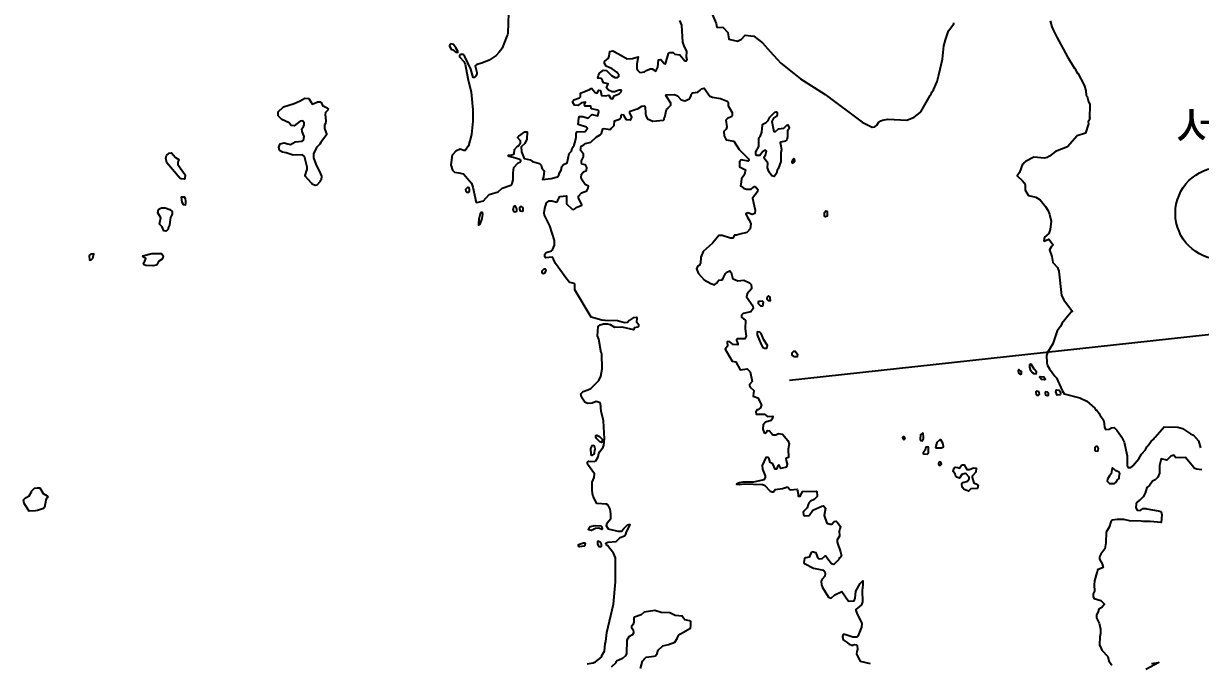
# Model space of a CAD drawing. Header units: millimetres. Extents: x -954552 to 1497340, y -301250 to 736091.
# Drawn here: x 124148 to 155975, y 330400 to 347717 of the extents above; entities that cross this region are included whole.
import ezdxf
from ezdxf.enums import TextEntityAlignment as Align

# ---------------------------------------------------------------- set-up
doc = ezdxf.new("R2010")
doc.units = ezdxf.units.MM
for name, color, linetype in [('2121', 7, 'Continuous'), ('2122', 7, 'Continuous'), ('AWS', 4, 'Continuous'), ('AWS명', 2, 'Continuous'), ('티센', 6, 'Continuous')]:
    doc.layers.add(name, color=color, linetype=linetype)
doc.styles.get("Standard").update_dxf_attribs({"font": ''})
doc.styles.get('Standard').set_extended_font_data('Gulim')

msp = doc.modelspace()

# ---------------------------------------------------------------- linework, layer by layer
at = {"layer": '2121', "color": 7}
for points in [[(137276, 348270), (137245, 347452), (137239, 347415), (137214, 347375), (137089, 347053), (137057, 346994), (137000, 346932), (136930, 346854), (136740, 346721), (136740, 346721), (136539, 346644), (136402, 346606), (136365, 346571), (136402, 346396), (136402, 346352), (136378, 346289), (136343, 346252), (136308, 346252), (136240, 346484), (136084, 346827), (136033, 346883), (135963, 346875), (135934, 346846), (135934, 346814), (136052, 346693), (136091, 346613), (136159, 346227), (136253, 345859), (136302, 345377), (136302, 345072), (136265, 344715), (136184, 344403), (136091, 344284), (136091, 344284), (136056, 344284), (135957, 344316), (135839, 344259), (135739, 344153), (135701, 343892), (135751, 343749), (135801, 343699), (135916, 343681), (136046, 343653), (136260, 343394), (136295, 343292), (136384, 342875), (136442, 342879), (136585, 342916), (136740, 343088), (136984, 343166), (137096, 343260), (137328, 343341), (137359, 343392), (137390, 343491), (137391, 343673), (137408, 343823), (137528, 343944), (137572, 343963), (137596, 343997), (137596, 344016), (137571, 344035), (137455, 344076), (137354, 344099), (137282, 344118), (137251, 344140), (137265, 344157), (137311, 344151), (137355, 344161), (137415, 344191), (137421, 344310), (137505, 344395), (137524, 344401), (137524, 344401), (137583, 344485), (137590, 344541), (137508, 344629), (137540, 344673), (137703, 344784), (137765, 344785), (137759, 344584), (137708, 344472), (137608, 344379), (137615, 344247), (137690, 344066), (137853, 344028), (137915, 343979), (138100, 343926), (138100, 343926), (138143, 343886), (138167, 343799), (138224, 343731), (138205, 343569), (138183, 343492), (138183, 343492), (138421, 343523), (138589, 343573), (138627, 343610), (138640, 343673), (138689, 343748), (138702, 343848), (138746, 343898), (138852, 343947), (138902, 344198), (138964, 344260), (138983, 344344), (139039, 344423), (139078, 344555), (139092, 344641), (139089, 344760), (139114, 344788), (139339, 344792), (139395, 344888), (139376, 344910), (139151, 344985), (139164, 345154), (139183, 345197), (139277, 345203), (139420, 345160), (139508, 345248), (139527, 345254), (139682, 345222), (139707, 345338), (139683, 345368), (139508, 345410), (139495, 345425), (139489, 345485), (139332, 345479), (139320, 345528), (139345, 345591), (139238, 345572), (139139, 345500), (139051, 345510), (139001, 345584), (139003, 345617), (139032, 345650), (139183, 345703), (139214, 345735), (139207, 345828), (139207, 345828), (139451, 345929), (139495, 345963), (139520, 345960), (139607, 345847), (139657, 345835), (139707, 345910), (139751, 345906), (139776, 345769), (139875, 345764), (139976, 345778), (140026, 345691), (140082, 345679), (140119, 345757), (140257, 345816), (140313, 345866), (140319, 345901), (140301, 345916), (140260, 345912), (140131, 345872), (140063, 345872), (139963, 345910), (139913, 345979), (139957, 346081), (139832, 346110), (139807, 346175), (139770, 346225), (139682, 346240), (139694, 346322), (139726, 346378), (139832, 346453), (139914, 346447), (139914, 346447), (140044, 346315), (140138, 346259), (140213, 346256), (140244, 346279), (140251, 346325), (140194, 346397), (140063, 346490), (139901, 346562), (139863, 346634), (139863, 346685), (139963, 346784), (139988, 346834), (140000, 346959), (140000, 346959), (140086, 346975), (140237, 346897), (140476, 346766), (140617, 346775), (140769, 346819), (140732, 346622), (140737, 346491), (140755, 346455), (140807, 346397), (140841, 346388), (140944, 346409), (140998, 346447), (141094, 346491), (141150, 346488), (141250, 346429), (141300, 346535), (141319, 346738), (141381, 346747), (141469, 346632), (141500, 346616), (141512, 346629), (141594, 346907), (141625, 346935), (141672, 346937), (141712, 346929), (141762, 346891), (141900, 346872), (142031, 346709), (142080, 346704), (142093, 346747), (142080, 346804), (142087, 346972), (142024, 347082), (142024, 347082), (141974, 347209), (141974, 347209), (141949, 347675), (141900, 347800)], [(142774, 347966), (142877, 347716), (142893, 347622), (143067, 347607), (143197, 347477), (143223, 347295), (143458, 347243), (143562, 347295), (143666, 347399), (143900, 347373), (144134, 347191), (144342, 346957), (144628, 346645), (144980, 346363), (145155, 346218), (145829, 345794), (146823, 345049), (147098, 344912), (147166, 344922), (147223, 344968), (147273, 345043), (147330, 345080), (147379, 345100), (147523, 345130), (148035, 345106), (148235, 345187), (148398, 345312), (148410, 345325), (148665, 345769), (148684, 345787), (148709, 345856), (148752, 345925), (148854, 346152), (148903, 346331), (148996, 346749), (149034, 347112), (149078, 347279), (149159, 347518), (149303, 347712), (149303, 347736)], [(151908, 347792), (151960, 347624), (151995, 347547), (152089, 347344), (152376, 346812), (152561, 346516), (152578, 346505), (152641, 346376), (152657, 346370), (152832, 346051), (152876, 345907), (152889, 345769), (152908, 345744), (152945, 345595), (152982, 345538), (152984, 345477), (152977, 345188), (152989, 345166), (152971, 345164), (152971, 345107), (152939, 345058), (152946, 345001), (152871, 344748), (152871, 344748), (152645, 344676), (152645, 344676), (152377, 344376), (152058, 344258), (151890, 344126), (151834, 344095), (151758, 344078), (151471, 344101), (151242, 343986), (151196, 343951), (151190, 343932), (151159, 343914), (151084, 343682), (151021, 343595), (151165, 343458), (151207, 343405), (151234, 343352), (151234, 343208), (151322, 343063), (151522, 343017), (151639, 342950), (151784, 342770), (151847, 342668), (151893, 342554), (151934, 342370), (151909, 342139), (151878, 342039), (151759, 341939), (151740, 341840), (151765, 341837), (151872, 341884), (151991, 341728), (151945, 341679), (151897, 341596), (151960, 341415), (151984, 341252), (152109, 341112), (152147, 341015), (152222, 340359), (152279, 340240), (152517, 339927), (152517, 339927), (152486, 339915), (152423, 339847), (152231, 339596), (152191, 339516), (152104, 339404), (151985, 339047), (151842, 338816), (151816, 338735), (151825, 338539), (151842, 338460), (151891, 338376), (152038, 338171), (152079, 338129), (152232, 337787), (152294, 337693), (152710, 337586), (152904, 337498), (153118, 337306), (153151, 337257), (153169, 337251), (153235, 337167), (153260, 337113), (153341, 336998), (153341, 336980), (153360, 336948), (153374, 336889), (153379, 336792), (153410, 336729), (153503, 336736), (153567, 336780), (153567, 336780), (153642, 336786), (153710, 336711), (153842, 336533), (153910, 336386), (153991, 336017), (153991, 335750), (154010, 335715), (154029, 335705), (154091, 335705), (154171, 335762), (154179, 335793), (154192, 335805), (154313, 335935), (154384, 336061), (154485, 336182), (154522, 336261), (154560, 336299), (154646, 336414), (154712, 336470), (154724, 336498), (154755, 336520), (154816, 336599), (154992, 336807), (154992, 336807), (154992, 336807), (155365, 336799), (155491, 336755), (155710, 336615), (155784, 336580), (155922, 336421), (155978, 336237)], [(156016, 335644), (155866, 335662), (155802, 335684), (155787, 335715), (155571, 335975), (155448, 335966), (155297, 335977), (155259, 336037), (155178, 336011), (155066, 335905), (154916, 335936), (154866, 335756), (154872, 335737), (154866, 335549), (154823, 335443), (154748, 335368), (154678, 335334), (154597, 335212), (154522, 335162), (154477, 335012), (154429, 334906), (154330, 334810), (154310, 334803), (154286, 334780), (154235, 334719), (154229, 334612), (154260, 334553), (154342, 334541), (154423, 334593), (154498, 334596), (154523, 334581), (154828, 334532), (154828, 334532), (154900, 334511), (154917, 334500), (154929, 334425), (154914, 334219), (154914, 334219), (154914, 334219), (154614, 334245), (154424, 334243), (154373, 334255), (154054, 334262), (153904, 334300), (153727, 334295), (153591, 334278), (153548, 334231), (153510, 334093), (153423, 333956), (153417, 333662), (153386, 333500), (153285, 333360), (153248, 333288), (153248, 333225), (153317, 333097), (153342, 333000), (153192, 332931), (153186, 332875), (153174, 332863), (153111, 332632), (153104, 332531), (153104, 332531), (153111, 332356), (153074, 332288), (153074, 332206), (153099, 332154), (153280, 332107), (153380, 332004), (153305, 331913), (153224, 331869), (153206, 331803), (153162, 331707), (153162, 331638), (153237, 331488), (153274, 331332), (153276, 331209), (153257, 331121), (153249, 330906), (153287, 330804), (153312, 330764), (153474, 330589), (153499, 330470), (153580, 330351)], [(154649, 330395), (154853, 330425), (154499, 330239)]]:
    msp.add_lwpolyline(points, dxfattribs=at)
at = {"layer": '2122', "color": 7}
for points in [[(135840, 347063), (135777, 347152), (135703, 347167), (135677, 347152), (135665, 347108), (135721, 347014), (135753, 347005), (135840, 346946), (135896, 346933), (135896, 346970), (135840, 347063), (135840, 347063)], [(139387, 330394), (139549, 330413), (139619, 330441), (139774, 330573), (139797, 330632), (139855, 330729), (139880, 330930), (139897, 330994), (139923, 331235), (140098, 332004), (140154, 332609), (140154, 333259), (140100, 333384), (139942, 333593), (139904, 333624), (139898, 333652), (139948, 333684), (140172, 333703), (140172, 333703), (140285, 333809), (140404, 333858), (140434, 333899), (140453, 333962), (140554, 334156), (140547, 334165), (140547, 334165), (140471, 334144), (140366, 334033), (140366, 334021), (140335, 333999), (140335, 333987), (140310, 333971), (140229, 333971), (139966, 334036), (139916, 334121), (139929, 334202), (140029, 334327), (140032, 334451), (140016, 334577), (139954, 334680), (139910, 334714), (139648, 334733), (139554, 334914), (139535, 335004), (139529, 335102), (139529, 335308), (139578, 335437), (139585, 335532), (139397, 335795), (139397, 335845), (139435, 335873), (139598, 335867), (139624, 335888), (139685, 335995), (139706, 336092), (139730, 336140), (139730, 336140), (139822, 336252), (139843, 336311), (139856, 336476), (139835, 336963), (139772, 337226), (139754, 337438), (139741, 337454), (139741, 337454), (139638, 337485), (139523, 337447), (139401, 337435), (139325, 337469), (139240, 337603), (139220, 337699), (139278, 337764), (139412, 337809), (139491, 337838), (139703, 338057), (139759, 338175), (139796, 338375), (139784, 338775), (139772, 338806), (139709, 339175), (139671, 339268), (139690, 339518), (139740, 339566), (139828, 339593), (139940, 339594), (140009, 339575), (140127, 339500), (140327, 339512), (140639, 339441), (140658, 339450), (140671, 339488), (140768, 339514), (140789, 339528), (140789, 339554), (140734, 339625), (140746, 339753), (140727, 339766), (140635, 339756), (140527, 339678), (140477, 339625), (140396, 339619), (140209, 339675), (139877, 339680), (139790, 339693), (139790, 339693), (139502, 339774), (139053, 340512), (139059, 340662), (139040, 340681), (138933, 340712), (138896, 340737), (138840, 340802), (138534, 341221), (138484, 341340), (138446, 341399), (138259, 341377), (138246, 341405), (138246, 341473), (138278, 341521), (138427, 341567), (138452, 341592), (138509, 341723), (138509, 341849), (138384, 342242), (138240, 342535), (138228, 342598), (138243, 342713), (138290, 342861), (138361, 342923), (138439, 342923), (138571, 342879), (138590, 342898), (138604, 342953), (138652, 343036), (138827, 343058), (138833, 342974), (138833, 342974), (138827, 342842), (138989, 342698), (139027, 342689), (139060, 342700), (139096, 342736), (139246, 342805), (139246, 342823), (139152, 342992), (139152, 343030), (139166, 343058), (139239, 343132), (139377, 343192), (139421, 343261), (139427, 343320), (139339, 343360), (139233, 343504), (139226, 343548), (139233, 343642), (139289, 343707), (139370, 343736), (139383, 343823), (139346, 343895), (139245, 343914), (139233, 343948), (139239, 344004), (139295, 344108), (139295, 344131), (139289, 344179), (139208, 344288), (139229, 344394), (139302, 344433), (139349, 344467), (139489, 344504), (139632, 344641), (139745, 344704), (139782, 344741), (139814, 344869), (139851, 344876), (140014, 344848), (140032, 344879), (140051, 344885), (140120, 344954), (140126, 345085), (140269, 345128), (140307, 345179), (140313, 345241), (140325, 345254), (140376, 345245), (140380, 345217), (140445, 345116), (140551, 345110), (140569, 345123), (140594, 345185), (140544, 345304), (140544, 345329), (140557, 345344), (140769, 345422), (140869, 345485), (140945, 345492), (140957, 345460), (140965, 345283), (140978, 345222), (140978, 345222), (141020, 345141), (141163, 345079), (141450, 345104), (141469, 345122), (141475, 345165), (141494, 345184), (141537, 345389), (141576, 345417), (141576, 345429), (141650, 345505), (141656, 345560), (141519, 345766), (141525, 345785), (141750, 345798), (141831, 345760), (141931, 345648), (142031, 345629), (142156, 345679), (142201, 345763), (142207, 345800), (142232, 345819), (142237, 345841), (142381, 345860), (142450, 345911), (142481, 345951), (142555, 345967), (142706, 345754), (142781, 345723), (143000, 345692), (143174, 345617), (143205, 345586), (143205, 345586), (143199, 345486), (143312, 345311), (143312, 345235), (143300, 345205), (143181, 345145), (143137, 345099), (143163, 344917), (143150, 344861), (143087, 344799), (143093, 344680), (143150, 344571), (143356, 344536), (143505, 344305), (143740, 344065), (143762, 344027), (143762, 344008), (143744, 343988), (143556, 344030), (143512, 343974), (143506, 343886), (143512, 343843), (143669, 343762), (143644, 343630), (143563, 343515), (143549, 343362), (143537, 343324), (143550, 343324), (143619, 343262), (143696, 343232), (143824, 343231), (143884, 343285), (143884, 343285), (143918, 343303), (143956, 343284), (143956, 343271), (143968, 343271), (144006, 343230), (144000, 343168), (144000, 343168), (143988, 343168), (143988, 343156), (143863, 342993), (143903, 342780), (143903, 342780), (143937, 342662), (143928, 342575), (143849, 342545), (143739, 342596), (143681, 342568), (143718, 342487), (143783, 342386), (143820, 342298), (143797, 342160), (143711, 342059), (143557, 342022), (143426, 341992), (143371, 341992), (143371, 341992), (143326, 341912), (143262, 341910), (143038, 341981), (142950, 341981), (142791, 341787), (142685, 341695), (142524, 341548), (142463, 341399), (142463, 341399), (142458, 341226), (142439, 341207), (142439, 341181), (142382, 341147), (142351, 341087), (142393, 340966), (142553, 340784), (142735, 340683), (142830, 340646), (142888, 340690), (142950, 340772), (143038, 340781), (143068, 340823), (143132, 340953), (143170, 340990), (143245, 341025), (143282, 340976), (143319, 340831), (143338, 340804), (143463, 340757), (143626, 340769), (143782, 340700), (143825, 340657), (143838, 340557), (143830, 340535), (143713, 340407), (143701, 340319), (143870, 340076), (143876, 340007), (143819, 339913), (143613, 339872), (143563, 339826), (143563, 339770), (143619, 339726), (143644, 339720), (143676, 339688), (143664, 339451), (143688, 339257), (143657, 339188), (143445, 339185), (143445, 339185), (143426, 339163), (143426, 339145), (143464, 339051), (143464, 339026), (143338, 339032), (143252, 339101), (143183, 339113), (143176, 339107), (143189, 338989), (143126, 338901), (143308, 338583), (143408, 338564), (143526, 338342), (143720, 338370), (143801, 338290), (143851, 338033), (143776, 337946), (143776, 337914), (143800, 337881), (143901, 337789), (143877, 337646), (143882, 337636), (143902, 337620), (144007, 337590), (144101, 337402), (144076, 337321), (144008, 337265), (143982, 337265), (143952, 337208), (143964, 337146), (144183, 337143), (144183, 337143), (144270, 337084), (144407, 337090), (144401, 337033), (144364, 336971), (144214, 336928), (144151, 336859), (144139, 336740), (144177, 336639), (144208, 336627), (144243, 336653), (144270, 336702), (144320, 336696), (144414, 336584), (144495, 336584), (144564, 336621), (144670, 336609), (144814, 336431), (144851, 336340), (144827, 336203), (144832, 335978), (144776, 335959), (144764, 335946), (144769, 335894), (144801, 335790), (144777, 335709), (144626, 335680), (144583, 335765), (144564, 335765), (144545, 335746), (144514, 335661), (144476, 335659), (144476, 335659), (144408, 335800), (144339, 335840), (144314, 335940), (144283, 335978), (144221, 335972), (144127, 335753), (144127, 335753), (144133, 335659), (144208, 335475), (144202, 335435), (144171, 335371), (143889, 335309), (143604, 335308), (143498, 335286), (143432, 335255), (143432, 335255), (143503, 335245), (143640, 335259), (144133, 335247), (144183, 335228), (144339, 335059), (144396, 335044), (144433, 335047), (144470, 335112), (144671, 335134), (144783, 335175), (144814, 335175), (144876, 335097), (145071, 335119), (145095, 334981), (145095, 334925), (145143, 334928), (145158, 334940), (145214, 335050), (145589, 335060), (145601, 335047), (145613, 334937), (145608, 334916), (145526, 334835), (145426, 334791), (145395, 334760), (145364, 334703), (145339, 334616), (145239, 334516), (145233, 334497), (145239, 334428), (145239, 334428), (145270, 334397), (145395, 334404), (145489, 334548), (145732, 334655), (145783, 334666), (145831, 334605), (145801, 334404), (145874, 334199), (145958, 334169), (146008, 334173), (146074, 334239), (146120, 334251), (146151, 334225), (146239, 334104), (146220, 334022), (146201, 333992), (146214, 333845), (146151, 333742), (146151, 333679), (146245, 333423), (146264, 333310), (146228, 333262), (146202, 333248), (146195, 333217), (146058, 333079), (146002, 333092), (145897, 333220), (145845, 333307), (145814, 333301), (145733, 333236), (145660, 333226), (145660, 333226), (145633, 333254), (145595, 333363), (145570, 333394), (145471, 333420), (145446, 333404), (145396, 333279), (145300, 333260), (145264, 333241), (145253, 333130), (145265, 333101), (145514, 332979), (145783, 332929), (145815, 332876), (145827, 332823), (145814, 332760), (145745, 332680), (145721, 332630), (145731, 332527), (145752, 332454), (145914, 332192), (145986, 332166), (145986, 332166), (146084, 332260), (146276, 332349), (146458, 332086), (146608, 332093), (146639, 332168), (146652, 332361), (146770, 332568), (146845, 332636), (146845, 332636), (146845, 332636), (146845, 332516), (146827, 332379), (146839, 332068), (146808, 331986), (146653, 331858), (146652, 331830), (146702, 331714), (146757, 331621), (146815, 331480), (146808, 331386), (146758, 331243), (146709, 331140), (146683, 331115), (146571, 331112), (146360, 331185), (146317, 331180), (146299, 331128), (146317, 331044), (146418, 330970), (146478, 330921), (146577, 330888), (146581, 330903), (146581, 330903), (146581, 330903), (146619, 330914), (146677, 330905), (146689, 330887), (146702, 330777), (146680, 330720), (146674, 330656), (146777, 330465), (147046, 330396)], [(144447, 343574), (144380, 343596), (144312, 343699), (144269, 343812), (144275, 343936), (144174, 344075), (144181, 344113), (144212, 344157), (144242, 344259), (144218, 344280), (144174, 344283), (144137, 344255), (144056, 344149), (143968, 344146), (143953, 344185), (143950, 344243), (144031, 344393), (144037, 344624), (144080, 344680), (144112, 344780), (144130, 344967), (144143, 344992), (144228, 345042), (144287, 345093), (144330, 345186), (144467, 345317), (144499, 345324), (144524, 345308), (144530, 345243), (144518, 345217), (144431, 345155), (144431, 345155), (144386, 345067), (144436, 344793), (144487, 344793), (144561, 344867), (144705, 344887), (144789, 344968), (144818, 344974), (144849, 344893), (144843, 344855), (144812, 344811), (144812, 344655), (144786, 344574), (144743, 344537), (144625, 344511), (144612, 344499), (144621, 344448), (144649, 344312), (144624, 344218), (144624, 343981), (144555, 343787), (144527, 343746), (144512, 343662), (144447, 343574), (144447, 343574)], [(128339, 343872), (128518, 343620), (128513, 343521), (128500, 343508), (128407, 343514), (128381, 343526), (128019, 343951), (128000, 344076), (128012, 344145), (128088, 344210), (128150, 344220), (128256, 344094), (128344, 344035), (128323, 343967), (128319, 343901), (128339, 343872), (128339, 343872)], [(145006, 344042), (144991, 344058), (144974, 344056), (144951, 344039), (144924, 343977), (144934, 343946), (144953, 343939), (144971, 343954), (145003, 343997), (145006, 344042), (145006, 344042)], [(136197, 343219), (136197, 343179), (136178, 343148), (136134, 343147), (136116, 343176), (136109, 343239), (136163, 343288), (136190, 343278), (136197, 343219), (136197, 343219)], [(128535, 342917), (128531, 342977), (128500, 343020), (128413, 343020), (128432, 342883), (128469, 342820), (128525, 342814), (128538, 342852), (128535, 342917), (128535, 342917)], [(128116, 342410), (128095, 342258), (128061, 342185), (128057, 342152), (128001, 342096), (127944, 342108), (127901, 342211), (127826, 342289), (127857, 342458), (127782, 342595), (127794, 342683), (127806, 342698), (127881, 342726), (127982, 342726), (128106, 342689), (128163, 342627), (128170, 342561), (128125, 342471), (128116, 342410), (128116, 342410)], [(136542, 342619), (136497, 342567), (136464, 342425), (136450, 342314), (136454, 342260), (136454, 342260)], [(136542, 342619), (136556, 342560), (136539, 342439), (136492, 342292), (136454, 342260), (136454, 342260)], [(137489, 342703), (137453, 342776), (137415, 342776), (137397, 342757), (137388, 342700), (137384, 342672), (137396, 342641), (137415, 342626), (137439, 342624), (137484, 342642), (137489, 342703), (137489, 342703)], [(137650, 342695), (137646, 342642), (137633, 342629), (137584, 342638), (137568, 342692), (137571, 342745), (137590, 342767), (137609, 342767), (137652, 342730), (137650, 342695), (137650, 342695)], [(145882, 342564), (145880, 342507), (145837, 342482), (145811, 342501), (145811, 342606), (145843, 342644), (145868, 342641), (145880, 342613), (145882, 342564), (145882, 342564)], [(126032, 341400), (126045, 341482), (125971, 341480), (125933, 341452), (125921, 341432), (125933, 341320), (125964, 341314), (126025, 341369), (126032, 341400), (126032, 341400)], [(127654, 341157), (127451, 341171), (127413, 341190), (127389, 341245), (127432, 341290), (127451, 341358), (127394, 341399), (127376, 341433), (127613, 341496), (127875, 341496), (127920, 341430), (127913, 341371), (127894, 341340), (127795, 341277), (127757, 341190), (127738, 341177), (127654, 341157), (127654, 341157)], [(138278, 341048), (138260, 341067), (138235, 341073), (138212, 341057), (138163, 341015), (138163, 340993), (138176, 340964), (138206, 340954), (138242, 340967), (138273, 341018), (138278, 341048), (138278, 341048)], [(144340, 340287), (144338, 340313), (144297, 340351), (144257, 340313), (144250, 340270), (144257, 340251), (144289, 340219), (144344, 340226), (144340, 340287), (144340, 340287)], [(144079, 340080), (144144, 340076), (144163, 340176), (144132, 340207), (144045, 340198), (144019, 340182), (144013, 340138), (144079, 340080), (144079, 340080)], [(144170, 339157), (144095, 339326), (144063, 339364), (144001, 339376), (143988, 339364), (143988, 339295), (144097, 339030), (144138, 338954), (144186, 338933), (144251, 338933), (144263, 339002), (144170, 339157), (144170, 339157)], [(145075, 338774), (145070, 338702), (145001, 338695), (144938, 338746), (144938, 338805), (144982, 338848), (145012, 338852), (145075, 338774), (145075, 338774)], [(151073, 338344), (151072, 338344), (151072, 338345), (151071, 338345), (151070, 338345), (151069, 338345), (151069, 338346), (151068, 338346), (151067, 338346), (151066, 338346), (151065, 338346), (151064, 338346), (151063, 338346), (151062, 338346), (151062, 338345), (151061, 338345), (151060, 338345), (151059, 338344), (151058, 338344), (151058, 338343), (151057, 338343), (151057, 338342), (151056, 338342), (151056, 338341), (151055, 338341), (151055, 338340), (151054, 338340), (151054, 338339), (151054, 338338), (151053, 338338), (151053, 338337), (151053, 338337), (151053, 338336), (151052, 338336), (151052, 338335), (151052, 338334), (151051, 338333), (151051, 338332), (151051, 338331), (151050, 338331), (151050, 338330), (151050, 338329), (151050, 338328), (151050, 338327), (151049, 338327), (151049, 338326), (151049, 338325), (151049, 338324), (151049, 338323), (151049, 338322), (151049, 338321), (151048, 338321), (151048, 338320), (151048, 338319), (151048, 338318), (151048, 338317), (151048, 338316), (151048, 338315), (151048, 338314), (151049, 338313), (151049, 338312), (151049, 338311), (151049, 338310), (151049, 338310), (151049, 338309), (151049, 338308), (151050, 338307), (151050, 338306), (151057, 338278), (151074, 338250), (151074, 338249), (151075, 338249), (151075, 338248), (151076, 338248), (151076, 338247), (151077, 338247), (151077, 338246), (151078, 338246), (151078, 338245), (151079, 338245), (151079, 338244), (151080, 338244), (151080, 338243), (151081, 338243), (151081, 338242), (151082, 338242), (151082, 338241), (151083, 338241), (151084, 338241), (151084, 338240), (151085, 338240), (151085, 338239), (151086, 338239), (151087, 338238), (151088, 338238), (151088, 338238), (151088, 338237), (151089, 338237), (151090, 338237), (151090, 338236), (151091, 338236), (151092, 338236), (151092, 338235), (151093, 338235), (151094, 338234), (151095, 338234), (151096, 338234), (151096, 338233), (151097, 338233), (151098, 338233), (151099, 338232), (151100, 338232), (151101, 338232), (151102, 338232), (151102, 338231), (151103, 338231), (151104, 338231), (151105, 338231), (151106, 338231), (151106, 338230), (151107, 338230), (151108, 338230), (151109, 338230), (151137, 338238), (151137, 338278), (151137, 338279), (151137, 338280), (151137, 338280), (151137, 338281), (151138, 338281), (151138, 338282), (151138, 338283), (151138, 338284), (151137, 338285), (151137, 338286), (151137, 338287), (151137, 338288), (151137, 338289), (151137, 338290), (151136, 338290), (151136, 338291), (151136, 338292), (151136, 338293), (151135, 338293), (151135, 338294), (151135, 338295), (151134, 338295), (151134, 338296), (151133, 338297), (151133, 338298), (151132, 338298), (151132, 338299), (151131, 338299), (151131, 338300), (151130, 338300), (151130, 338301), (151129, 338301), (151129, 338302), (151128, 338302), (151128, 338302), (151128, 338303), (151127, 338303), (151074, 338344), (151074, 338344)], [(151479, 338368), (151398, 338497), (151366, 338494), (151354, 338478), (151353, 338415), (151373, 338355), (151427, 338278), (151469, 338245), (151535, 338241), (151545, 338270), (151541, 338294), (151479, 338368), (151479, 338368)], [(151695, 338082), (151676, 338088), (151629, 338138), (151629, 338156), (151642, 338169), (151736, 338153), (151756, 338132), (151773, 338104), (151773, 338085), (151760, 338073), (151695, 338082), (151695, 338082)], [(151560, 337767), (151537, 337759), (151536, 337759), (151536, 337758), (151535, 337758), (151534, 337758), (151534, 337757), (151533, 337757), (151533, 337756), (151532, 337756), (151531, 337755), (151530, 337755), (151530, 337754), (151529, 337754), (151529, 337753), (151528, 337752), (151528, 337751), (151527, 337751), (151527, 337750), (151526, 337750), (151526, 337749), (151526, 337748), (151525, 337748), (151525, 337747), (151525, 337746), (151525, 337745), (151524, 337745), (151524, 337744), (151524, 337743), (151524, 337742), (151524, 337741), (151524, 337741), (151523, 337741), (151523, 337740), (151523, 337739), (151523, 337738), (151523, 337737), (151523, 337736), (151536, 337679), (151537, 337679), (151537, 337678), (151537, 337677), (151538, 337677), (151538, 337676), (151538, 337675), (151539, 337675), (151539, 337674), (151540, 337674), (151540, 337673), (151541, 337673), (151541, 337672), (151542, 337672), (151542, 337671), (151543, 337670), (151544, 337670), (151544, 337669), (151545, 337669), (151545, 337668), (151546, 337668), (151546, 337667), (151547, 337667), (151548, 337667), (151548, 337666), (151548, 337666), (151549, 337666), (151549, 337665), (151550, 337665), (151551, 337665), (151551, 337664), (151552, 337664), (151553, 337664), (151554, 337664), (151554, 337663), (151555, 337663), (151556, 337663), (151557, 337663), (151558, 337662), (151559, 337662), (151560, 337662), (151561, 337662), (151562, 337662), (151563, 337662), (151564, 337662), (151565, 337662), (151566, 337662), (151596, 337663), (151623, 337690), (151618, 337726), (151601, 337753), (151561, 337768), (151561, 337768)], [(151779, 337752), (151773, 337741), (151773, 337703), (151789, 337668), (151836, 337647), (151868, 337662), (151862, 337715), (151842, 337741), (151779, 337753), (151779, 337753)], [(152188, 337738), (152192, 337710), (152179, 337673), (152104, 337663), (152061, 337751), (152085, 337807), (152154, 337792), (152188, 337738), (152188, 337738)], [(139792, 336473), (139803, 336423), (139781, 336378), (139735, 336401), (139647, 336492), (139628, 336535), (139628, 336573), (139653, 336576), (139722, 336545), (139792, 336473), (139792, 336473)], [(147981, 336519), (147960, 336536), (147938, 336537), (147921, 336519), (147926, 336493), (147951, 336465), (147966, 336464), (147972, 336477), (147986, 336505), (147981, 336519), (147981, 336519)], [(148485, 336530), (148475, 336623), (148456, 336632), (148400, 336591), (148394, 336479), (148406, 336432), (148462, 336428), (148487, 336479), (148485, 336530), (148485, 336530)], [(149021, 336347), (148956, 336451), (148924, 336454), (148850, 336379), (148812, 336241), (148818, 336232), (148974, 336232), (149025, 336260), (149021, 336347), (149021, 336347)], [(139596, 336163), (139603, 336211), (139585, 336283), (139566, 336295), (139516, 336285), (139478, 336220), (139485, 336064), (139504, 336036), (139532, 336033), (139566, 336064), (139585, 336095), (139596, 336163), (139596, 336163)], [(148622, 336164), (148618, 336232), (148599, 336263), (148550, 336251), (148535, 336174), (148481, 336104), (148481, 336084), (148493, 336069), (148586, 336066), (148606, 336079), (148625, 336110), (148622, 336164), (148622, 336164)], [(153220, 336215), (153191, 336267), (153142, 336270), (153116, 336248), (153116, 336180), (153135, 336152), (153197, 336149), (153220, 336215), (153220, 336215)], [(148910, 335853), (148899, 335834), (148889, 335805), (148904, 335772), (148936, 335753), (148971, 335794), (148956, 335847), (148911, 335854), (148911, 335854)], [(149799, 335429), (149843, 335286), (149949, 335242), (149962, 335223), (149943, 335135), (149768, 335123), (149705, 335067), (149655, 335077), (149587, 335111), (149531, 335170), (149525, 335261), (149531, 335279), (149554, 335299), (149676, 335337), (149718, 335392), (149724, 335418), (149718, 335444), (149643, 335536), (149612, 335538), (149524, 335517), (149455, 335417), (149382, 335439), (149356, 335463), (149344, 335536), (149287, 335598), (149306, 335679), (149324, 335701), (149349, 335710), (149418, 335704), (149455, 335685), (149512, 335767), (149512, 335767), (149543, 335772), (149587, 335773), (149656, 335648), (149718, 335648), (149843, 335698), (149912, 335685), (149900, 335573), (149799, 335473), (149799, 335429), (149799, 335429)], [(153776, 335472), (153792, 335543), (153773, 335574), (153698, 335617), (153610, 335687), (153592, 335687), (153587, 335657), (153575, 335644), (153561, 335530), (153512, 335482), (153463, 335384), (153454, 335337), (153516, 335274), (153648, 335274), (153698, 335305), (153735, 335365), (153773, 335402), (153776, 335472), (153776, 335472)], [(124473, 334533), (124297, 334523), (124161, 334729), (124148, 334829), (124205, 334885), (124304, 334935), (124361, 335041), (124361, 335060), (124441, 335141), (124523, 335157), (124585, 335151), (124679, 335004), (124791, 334936), (124804, 334904), (124773, 334873), (124748, 334823), (124716, 334623), (124704, 334623), (124686, 334592), (124523, 334536), (124473, 334533), (124473, 334533)], [(139617, 334055), (139504, 334002), (139436, 334012), (139430, 334041), (139473, 334111), (139610, 334138), (139760, 334127), (139791, 334095), (139798, 334033), (139791, 334027), (139704, 334059), (139617, 334055), (139617, 334055)], [(139244, 333567), (139179, 333555), (139160, 333577), (139154, 333617), (139292, 333662), (139329, 333665), (139336, 333659), (139323, 333596), (139304, 333577), (139244, 333567), (139244, 333567)], [(139778, 333631), (139742, 333684), (139680, 333709), (139667, 333696), (139667, 333629), (139704, 333565), (139761, 333558), (139779, 333577), (139778, 333631), (139778, 333631)], [(140829, 330261), (140886, 330460), (140930, 330504), (140937, 330522), (140985, 330570), (141198, 330595), (141236, 330610), (141286, 330673), (141310, 330760), (141435, 330876), (141586, 330917), (141760, 330980), (141826, 331073), (141826, 331073), (141860, 331153), (141915, 331201), (142185, 331360), (142198, 331429), (142191, 331535), (142155, 331552), (142035, 331579), (141967, 331663), (141967, 331676), (141772, 331697), (141622, 331772), (141391, 331779), (141223, 331835), (140929, 331788), (140854, 331719), (140667, 331651), (140648, 331629), (140654, 331519), (140627, 331449), (140592, 331397), (140592, 331373), (140636, 331310), (140642, 331241), (140617, 331179), (140517, 331123), (140461, 331035), (140455, 330673), (140429, 330610), (140342, 330535), (140186, 330466), (140161, 330441), (140161, 330441), (140161, 330417), (140037, 330304)]]:
    msp.add_lwpolyline(points, dxfattribs=at)
msp.add_lwpolyline([(131367, 344446), (131367, 344446), (131493, 344514), (131685, 344533), (131717, 344564), (131736, 344664), (131685, 344793), (131673, 344865), (131723, 344927), (131734, 344973), (131735, 345026), (131711, 345070), (131698, 345083), (131629, 345077), (131467, 344948), (131386, 344957), (131330, 345030), (131135, 345124), (131038, 345222), (131038, 345324), (131179, 345465), (131471, 345553), (131627, 345626), (131758, 345694), (131866, 345684), (131919, 345597), (131954, 345539), (132104, 345601), (132179, 345601), (132198, 345576), (132229, 345497), (132361, 345433), (132385, 345411), (132379, 345376), (132310, 345308), (132305, 345258), (132323, 345083), (132312, 345011), (132286, 344970), (132286, 344877), (132342, 344733), (132342, 344702), (132186, 344495), (132163, 344448), (132073, 344358), (131986, 344189), (131992, 344083), (132049, 343915), (132180, 343652), (132205, 343584), (132199, 343484), (132174, 343459), (132174, 343446), (132081, 343346), (132030, 343337), (131949, 343368), (131931, 343398), (131931, 343398), (131767, 343584), (131761, 343602), (131805, 343746), (131818, 343759), (131818, 343827), (131742, 344121), (131692, 344168), (131436, 344155), (131436, 344155), (131252, 344218), (131155, 344233), (131072, 344277), (131052, 344374), (131091, 344462), (131194, 344486), (131296, 344457)], close=True, dxfattribs=at)
at = {"layer": 'AWS'}
msp.add_circle((156547, 342581), 1250, dxfattribs=at)
at = {"layer": '티센'}
msp.add_lwpolyline([(182137, 342122), (144863, 338057)], dxfattribs=at)

# ---------------------------------------------------------------- texts
at = {"layer": 'AWS명'}
msp.add_text('서부', height=1000, dxfattribs=at).set_placement((156547, 344081), align=Align.BOTTOM_CENTER)

doc.saveas('drawing.dxf')
